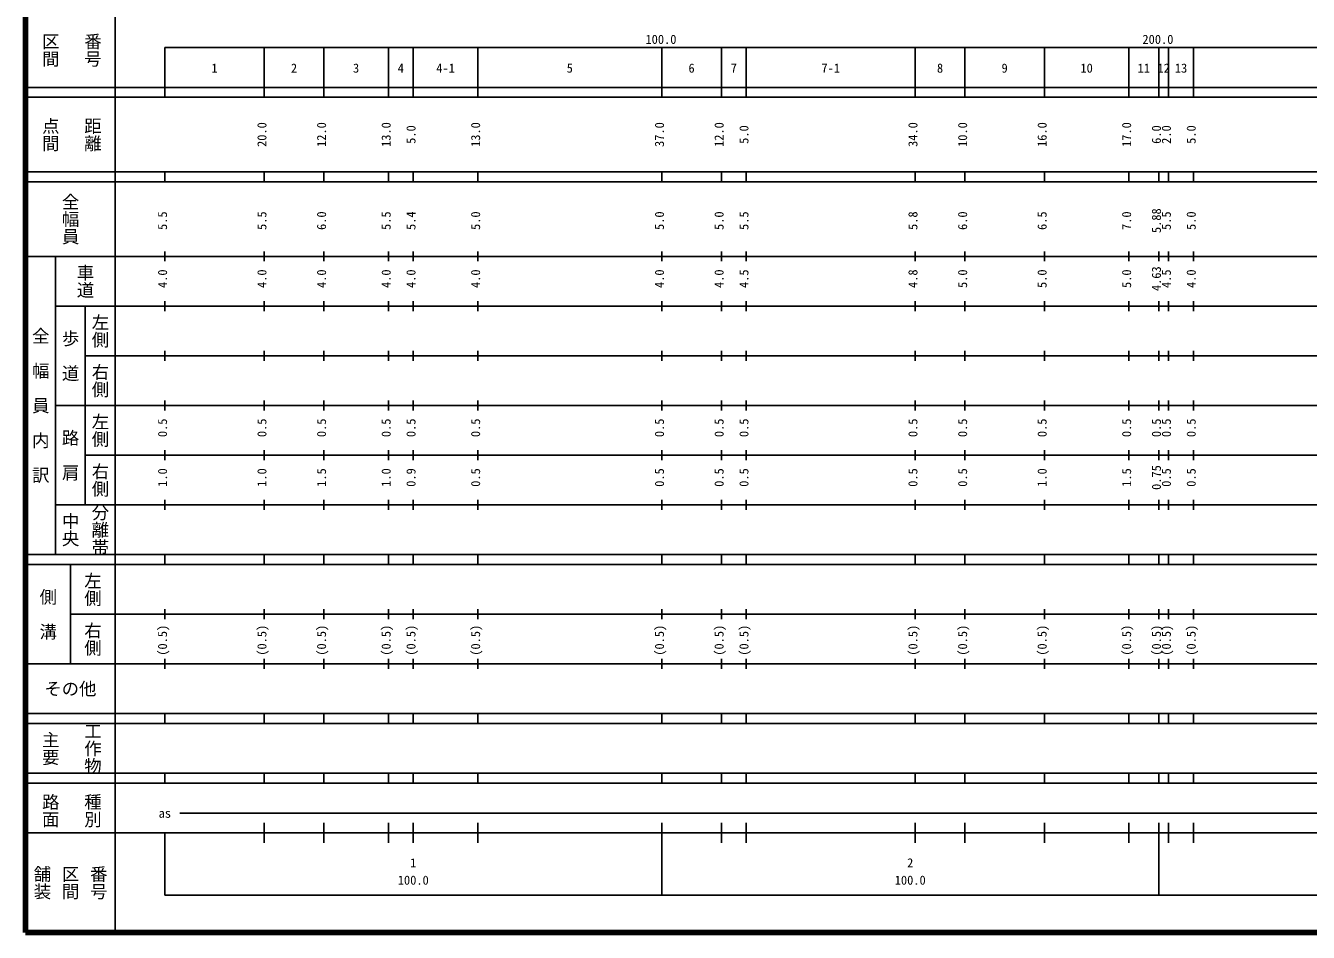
# Model space of a CAD drawing. Units: millimetres, scale not verified. Extents: x 40000 to 680000, y 20000 to 380000.
# Drawn here: x 40000 to 298115, y 20000 to 202409 of the extents above; entities that cross this region are included whole.
import ezdxf
from ezdxf.enums import TextEntityAlignment as Align

# ---------------------------------------------------------------- set-up
doc = ezdxf.new("R2010")
doc.units = ezdxf.units.MM
doc.header["$LTSCALE"] = 1000
doc.layers.add('M-TTL', color=2, linetype='Continuous', lineweight=140)
doc.layers.add('M-TTL-BAND', color=7, linetype='Continuous', lineweight=25)
doc.styles.add('@ＭＳ ゴシック', font='')
doc.styles.add('ＭＳ ゴシック', font='')
doc.styles.get('@ＭＳ ゴシック').set_extended_font_data('@MS Gothic')
doc.styles.get('ＭＳ ゴシック').set_extended_font_data('MS Gothic')

msp = doc.modelspace()

# ---------------------------------------------------------------- linework, layer by layer
at = {"layer": 'M-TTL'}
for p, q in [((40000, 380000), (40000, 20000)), ((40000, 20000), (680000, 20000))]:
    msp.add_line(p, q, dxfattribs=at)
at = {"layer": 'M-TTL-BAND'}
for p, q in [((58000, 370000), (58000, 20000)), ((68000, 198000), (579000, 198000)), ((68000, 198000), (68000, 188000)), ((88000, 188000), (88000, 198000)), ((100000, 188000), (100000, 198000)), ((113000, 188000), (113000, 198000)), ((118000, 188000), (118000, 198000)), ((131000, 188000), (131000, 198000)), ((168000, 188000), (168000, 198000)), ((180000, 188000), (180000, 198000)), ((185000, 188000), (185000, 198000)), ((219000, 188000), (219000, 198000)), ((229000, 188000), (229000, 198000)), ((245000, 188000), (245000, 198000)), ((262000, 188000), (262000, 198000)), ((268000, 188000), (268000, 198000)), ((270000, 188000), (270000, 198000)), ((275000, 188000), (275000, 198000)), ((40000, 190000), (579000, 190000)), ((40000, 188000), (579000, 188000)), ((40000, 173000), (579000, 173000)), ((68000, 171000), (68000, 173000)), ((88000, 171000), (88000, 173000)), ((100000, 171000), (100000, 173000)), ((113000, 171000), (113000, 173000)), ((118000, 171000), (118000, 173000)), ((131000, 171000), (131000, 173000)), ((168000, 171000), (168000, 173000)), ((180000, 171000), (180000, 173000)), ((185000, 171000), (185000, 173000)), ((219000, 171000), (219000, 173000)), ((229000, 171000), (229000, 173000)), ((245000, 171000), (245000, 173000)), ((262000, 171000), (262000, 173000)), ((268000, 171000), (268000, 173000)), ((270000, 171000), (270000, 173000)), ((275000, 171000), (275000, 173000)), ((40000, 171000), (579000, 171000)), ((40000, 156000), (579000, 156000)), ((46000, 96000), (46000, 156000)), ((68000, 155000), (68000, 157000)), ((88000, 155000), (88000, 157000)), ((100000, 155000), (100000, 157000)), ((113000, 155000), (113000, 157000)), ((118000, 155000), (118000, 157000)), ((131000, 155000), (131000, 157000)), ((168000, 155000), (168000, 157000)), ((180000, 155000), (180000, 157000)), ((185000, 155000), (185000, 157000)), ((219000, 155000), (219000, 157000)), ((229000, 155000), (229000, 157000)), ((245000, 155000), (245000, 157000)), ((262000, 155000), (262000, 157000)), ((268000, 155000), (268000, 157000)), ((270000, 155000), (270000, 157000)), ((275000, 155000), (275000, 157000)), ((46000, 146000), (579000, 146000)), ((52000, 146000), (52000, 106000)), ((68000, 145000), (68000, 147000)), ((88000, 145000), (88000, 147000)), ((100000, 145000), (100000, 147000)), ((113000, 145000), (113000, 147000)), ((118000, 145000), (118000, 147000)), ((131000, 145000), (131000, 147000)), ((168000, 145000), (168000, 147000)), ((180000, 145000), (180000, 147000)), ((185000, 145000), (185000, 147000)), ((219000, 145000), (219000, 147000)), ((229000, 145000), (229000, 147000)), ((245000, 145000), (245000, 147000)), ((262000, 145000), (262000, 147000)), ((268000, 145000), (268000, 147000)), ((270000, 145000), (270000, 147000)), ((275000, 145000), (275000, 147000)), ((68000, 135000), (68000, 137000)), ((88000, 135000), (88000, 137000)), ((100000, 135000), (100000, 137000)), ((113000, 135000), (113000, 137000)), ((118000, 135000), (118000, 137000)), ((131000, 135000), (131000, 137000)), ((168000, 135000), (168000, 137000)), ((180000, 135000), (180000, 137000)), ((185000, 135000), (185000, 137000)), ((219000, 135000), (219000, 137000)), ((229000, 135000), (229000, 137000)), ((245000, 135000), (245000, 137000)), ((262000, 135000), (262000, 137000)), ((268000, 135000), (268000, 137000)), ((270000, 135000), (270000, 137000)), ((275000, 135000), (275000, 137000)), ((52000, 136000), (579000, 136000)), ((68000, 125000), (68000, 127000)), ((88000, 125000), (88000, 127000)), ((100000, 125000), (100000, 127000)), ((113000, 125000), (113000, 127000)), ((118000, 125000), (118000, 127000)), ((131000, 125000), (131000, 127000)), ((168000, 125000), (168000, 127000)), ((180000, 125000), (180000, 127000)), ((185000, 125000), (185000, 127000)), ((219000, 125000), (219000, 127000)), ((229000, 125000), (229000, 127000)), ((245000, 125000), (245000, 127000)), ((262000, 125000), (262000, 127000)), ((268000, 125000), (268000, 127000)), ((270000, 125000), (270000, 127000)), ((275000, 125000), (275000, 127000)), ((46000, 126000), (579000, 126000)), ((68000, 115000), (68000, 117000)), ((88000, 115000), (88000, 117000)), ((100000, 115000), (100000, 117000)), ((113000, 115000), (113000, 117000)), ((118000, 115000), (118000, 117000)), ((131000, 115000), (131000, 117000)), ((168000, 115000), (168000, 117000)), ((180000, 115000), (180000, 117000)), ((185000, 115000), (185000, 117000)), ((219000, 115000), (219000, 117000)), ((229000, 115000), (229000, 117000)), ((245000, 115000), (245000, 117000)), ((262000, 115000), (262000, 117000)), ((268000, 115000), (268000, 117000)), ((270000, 115000), (270000, 117000)), ((275000, 115000), (275000, 117000)), ((52000, 116000), (579000, 116000)), ((46000, 106000), (579000, 106000)), ((68000, 105000), (68000, 107000)), ((88000, 105000), (88000, 107000)), ((100000, 105000), (100000, 107000)), ((113000, 105000), (113000, 107000)), ((118000, 105000), (118000, 107000)), ((131000, 105000), (131000, 107000)), ((168000, 105000), (168000, 107000)), ((180000, 105000), (180000, 107000)), ((185000, 105000), (185000, 107000)), ((219000, 105000), (219000, 107000)), ((229000, 105000), (229000, 107000)), ((245000, 105000), (245000, 107000)), ((262000, 105000), (262000, 107000)), ((268000, 105000), (268000, 107000)), ((270000, 105000), (270000, 107000)), ((275000, 105000), (275000, 107000)), ((40000, 96000), (579000, 96000)), ((68000, 94000), (68000, 96000)), ((88000, 94000), (88000, 96000)), ((100000, 94000), (100000, 96000)), ((113000, 94000), (113000, 96000)), ((118000, 94000), (118000, 96000)), ((131000, 94000), (131000, 96000)), ((168000, 94000), (168000, 96000)), ((180000, 94000), (180000, 96000)), ((185000, 94000), (185000, 96000)), ((219000, 94000), (219000, 96000)), ((229000, 94000), (229000, 96000)), ((245000, 94000), (245000, 96000)), ((262000, 94000), (262000, 96000)), ((268000, 94000), (268000, 96000)), ((270000, 94000), (270000, 96000)), ((275000, 94000), (275000, 96000)), ((40000, 94000), (579000, 94000)), ((49000, 94000), (49000, 74000)), ((49000, 84000), (579000, 84000)), ((68000, 83000), (68000, 85000)), ((88000, 83000), (88000, 85000)), ((100000, 83000), (100000, 85000)), ((113000, 83000), (113000, 85000)), ((118000, 83000), (118000, 85000)), ((131000, 83000), (131000, 85000)), ((168000, 83000), (168000, 85000)), ((180000, 83000), (180000, 85000)), ((185000, 83000), (185000, 85000)), ((219000, 83000), (219000, 85000)), ((229000, 83000), (229000, 85000)), ((245000, 83000), (245000, 85000)), ((262000, 83000), (262000, 85000)), ((268000, 83000), (268000, 85000)), ((270000, 83000), (270000, 85000)), ((275000, 83000), (275000, 85000)), ((68000, 73000), (68000, 75000)), ((88000, 73000), (88000, 75000)), ((100000, 73000), (100000, 75000)), ((113000, 73000), (113000, 75000)), ((118000, 73000), (118000, 75000)), ((131000, 73000), (131000, 75000)), ((168000, 73000), (168000, 75000)), ((180000, 73000), (180000, 75000)), ((185000, 73000), (185000, 75000)), ((219000, 73000), (219000, 75000)), ((229000, 73000), (229000, 75000)), ((245000, 73000), (245000, 75000)), ((262000, 73000), (262000, 75000)), ((268000, 73000), (268000, 75000)), ((270000, 73000), (270000, 75000)), ((275000, 73000), (275000, 75000)), ((40000, 74000), (579000, 74000)), ((40000, 64000), (579000, 64000)), ((40000, 62000), (579000, 62000)), ((68000, 62000), (68000, 64000)), ((88000, 62000), (88000, 64000)), ((100000, 62000), (100000, 64000)), ((113000, 62000), (113000, 64000)), ((118000, 62000), (118000, 64000)), ((131000, 62000), (131000, 64000)), ((168000, 62000), (168000, 64000)), ((180000, 62000), (180000, 64000)), ((185000, 62000), (185000, 64000)), ((219000, 62000), (219000, 64000)), ((229000, 62000), (229000, 64000)), ((245000, 62000), (245000, 64000)), ((262000, 62000), (262000, 64000)), ((268000, 62000), (268000, 64000)), ((270000, 62000), (270000, 64000)), ((275000, 62000), (275000, 64000)), ((40000, 52000), (579000, 52000)), ((68000, 50000), (68000, 52000)), ((88000, 50000), (88000, 52000)), ((100000, 50000), (100000, 52000)), ((113000, 50000), (113000, 52000)), ((118000, 50000), (118000, 52000)), ((131000, 50000), (131000, 52000)), ((168000, 50000), (168000, 52000)), ((180000, 50000), (180000, 52000)), ((185000, 50000), (185000, 52000)), ((219000, 50000), (219000, 52000)), ((229000, 50000), (229000, 52000)), ((245000, 50000), (245000, 52000)), ((262000, 50000), (262000, 52000)), ((268000, 50000), (268000, 52000)), ((270000, 50000), (270000, 52000)), ((275000, 50000), (275000, 52000)), ((40000, 50000), (579000, 50000)), ((71000, 44000), (536500, 44000)), ((88000, 38000), (88000, 42000)), ((100000, 38000), (100000, 42000)), ((113000, 38000), (113000, 42000)), ((118000, 38000), (118000, 42000)), ((131000, 38000), (131000, 42000)), ((168000, 27500), (168000, 42000)), ((180000, 38000), (180000, 42000)), ((185000, 38000), (185000, 42000)), ((219000, 38000), (219000, 42000)), ((229000, 38000), (229000, 42000)), ((245000, 38000), (245000, 42000)), ((262000, 38000), (262000, 42000)), ((268000, 27500), (268000, 42000)), ((270000, 38000), (270000, 42000)), ((275000, 38000), (275000, 42000)), ((40000, 40000), (579000, 40000)), ((68000, 40000), (68000, 27500)), ((68000, 27500), (579000, 27500))]:
    msp.add_line(p, q, dxfattribs=at)

# ---------------------------------------------------------------- texts
at = {"layer": 'M-TTL-BAND', "style": '@ＭＳ ゴシック'}
for s, p in [('区間', (45000, 197500)), ('番号', (53500, 197500)), ('点間', (45000, 180500)), ('距離', (53500, 180500)), ('全幅員', (49000, 163500)), ('車道', (52000, 151000)), ('左側', (55000, 141000)), ('全\u3000幅\u3000員\u3000内\u3000訳', (43000, 126000)), ('歩\u3000道', (49000, 136000)), ('右側', (55000, 131000)), ('左側', (55000, 121000)), ('路\u3000肩', (49000, 116000)), ('右側', (55000, 111000)), ('分離帯', (55000, 101000)), ('中央', (49000, 101000)), ('左側', (53500, 89000)), ('側\u3000溝', (44500, 84000)), ('右側', (53500, 79000)), ('主要', (45000, 57000)), ('工作物', (53500, 57000)), ('路面', (45000, 44500)), ('種別', (53500, 44500)), ('舗装', (43333, 30000)), ('区間', (49000, 30000)), ('番号', (54667, 30000))]:
    msp.add_text(s, height=2566, rotation=270, dxfattribs=at).set_placement(p, align=Align.MIDDLE_CENTER)
at = {"layer": 'M-TTL-BAND', "style": 'ＭＳ ゴシック'}
for s, p in [('100.0', (167844, 198195)), ('200.0', (267844, 198195)), ('1', (78000, 192405)), ('2', (94000, 192405)), ('3', (106500, 192405)), ('4', (115500, 192405)), ('4-1', (124500, 192405)), ('5', (149500, 192405)), ('6', (174000, 192405)), ('7', (182500, 192405)), ('7-1', (202000, 192405)), ('8', (224000, 192405)), ('9', (237000, 192405)), ('10', (253500, 192405)), ('11', (265000, 192405)), ('12', (269000, 192405)), ('13', (272500, 192405)), ('as', (68000, 42500)), ('1', (118000, 32523)), ('2', (218000, 32523)), ('100.0', (118000, 29033)), ('100.0', (218000, 29033))]:
    msp.add_text(s, height=1833, dxfattribs=at).set_placement(p, align=Align.BOTTOM_CENTER)
for s, p in [('20.0', (89000, 180500)), ('12.0', (101000, 180500)), ('13.0', (114000, 180500)), ('5.0', (119000, 180500)), ('13.0', (132000, 180500)), ('37.0', (169000, 180500)), ('12.0', (181000, 180500)), ('5.0', (186000, 180500)), ('34.0', (220000, 180500)), ('10.0', (230000, 180500)), ('16.0', (246000, 180500)), ('17.0', (263000, 180500)), ('6.0', (269000, 180500)), ('2.0', (271000, 180500)), ('5.0', (276000, 180500)), ('5.88', (269000, 163174)), ('5.5', (69000, 163174)), ('5.5', (89000, 163174)), ('6.0', (101000, 163174)), ('5.5', (114000, 163174)), ('5.4', (119000, 163174)), ('5.0', (132000, 163174)), ('5.0', (169000, 163174)), ('5.0', (181000, 163174)), ('5.5', (186000, 163174)), ('5.8', (220000, 163174)), ('6.0', (230000, 163174)), ('6.5', (246000, 163174)), ('7.0', (263000, 163174)), ('5.5', (271000, 163174)), ('5.0', (276000, 163174)), ('4.0', (69000, 151500)), ('4.0', (89000, 151500)), ('4.0', (101000, 151500)), ('4.0', (114000, 151500)), ('4.0', (119000, 151500)), ('4.0', (132000, 151500)), ('4.0', (169000, 151500)), ('4.0', (181000, 151500)), ('4.5', (186000, 151500)), ('4.8', (220000, 151500)), ('5.0', (230000, 151500)), ('5.0', (246000, 151500)), ('5.0', (263000, 151500)), ('4.63', (269000, 151500)), ('4.5', (271000, 151500)), ('4.0', (276000, 151500)), ('0.5', (69000, 121500)), ('0.5', (89000, 121500)), ('0.5', (101000, 121500)), ('0.5', (114000, 121500)), ('0.5', (119000, 121500)), ('0.5', (132000, 121500)), ('0.5', (169000, 121500)), ('0.5', (181000, 121500)), ('0.5', (186000, 121500)), ('0.5', (220000, 121500)), ('0.5', (230000, 121500)), ('0.5', (246000, 121500)), ('0.5', (263000, 121500)), ('0.5', (269000, 121500)), ('0.5', (271000, 121500)), ('0.5', (276000, 121500)), ('0.75', (269000, 111500)), ('1.0', (69000, 111500)), ('1.0', (89000, 111500)), ('1.5', (101000, 111500)), ('1.0', (114000, 111500)), ('0.9', (119000, 111500)), ('0.5', (132000, 111500)), ('0.5', (169000, 111500)), ('0.5', (181000, 111500)), ('0.5', (186000, 111500)), ('0.5', (220000, 111500)), ('0.5', (230000, 111500)), ('1.0', (246000, 111500)), ('1.5', (263000, 111500)), ('0.5', (271000, 111500)), ('0.5', (276000, 111500)), ('(0.5)', (69000, 78764)), ('(0.5)', (89000, 78764)), ('(0.5)', (101000, 78764)), ('(0.5)', (114000, 78764)), ('(0.5)', (119000, 78764)), ('(0.5)', (132000, 78764)), ('(0.5)', (169000, 78764)), ('(0.5)', (181000, 78764)), ('(0.5)', (186000, 78764)), ('(0.5)', (220000, 78764)), ('(0.5)', (230000, 78764)), ('(0.5)', (246000, 78764)), ('(0.5)', (263000, 78764)), ('(0.5)', (269000, 78764)), ('(0.5)', (271000, 78764)), ('(0.5)', (276000, 78764))]:
    msp.add_text(s, height=1833, rotation=90, dxfattribs=at).set_placement(p, align=Align.BOTTOM_CENTER)
msp.add_text('その他', height=2566, dxfattribs=at).set_placement((49000, 69000), align=Align.MIDDLE_CENTER)

doc.saveas('drawing.dxf')
